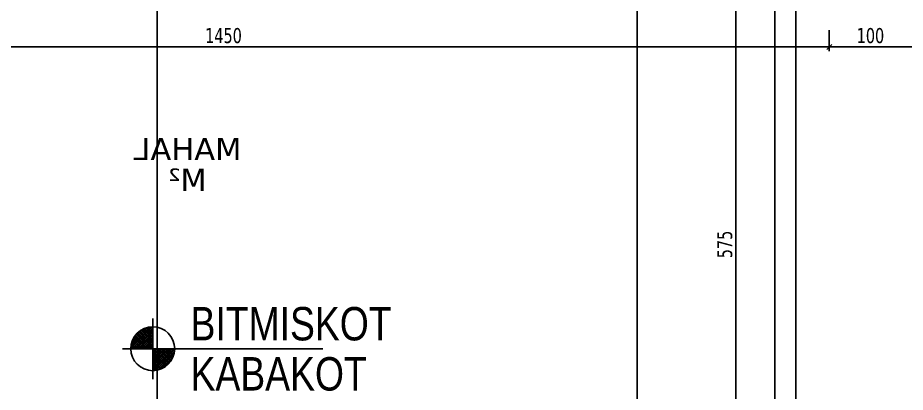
# Model space of a CAD drawing. Header units: millimetres. Extents: x 43168.9 to 43194.6, y -25545.1 to -25543.4.
# Drawn here: x 43170.6365 to 43170.8491, y -25544.4428 to -25544.3532 of the extents above; entities that cross this region are included whole.
import ezdxf
from ezdxf.enums import TextEntityAlignment as Align

# ---------------------------------------------------------------- set-up
doc = ezdxf.new("R2010")
doc.units = ezdxf.units.MM
doc.header["$LTSCALE"] = 200
doc.linetypes.add('DASHDOT2', pattern=[0.5, 0.25, -0.125, 0, -0.125])
doc.layers.add('aks_sgh', color=5, linetype='DASHDOT2')
doc.layers.add('olcuic_sgh', color=183, linetype='Continuous')
doc.styles.add('dim', font='VERDANA.TTF', dxfattribs={"width": 0.7})
doc.styles.add('text1', font='VERDANA.TTF')
doc.styles.add('text2', font='arial.ttf')

msp = doc.modelspace()

# ---------------------------------------------------------------- linework, layer by layer
at = {"color": 0, "linetype": 'ByBlock', "lineweight": -2}
for p, q in [((43170.83028, -25544.36075), (43170.83148, -25544.35955)), ((43170.83148, -25544.35955), (43170.83028, -25544.36075))]:
    msp.add_line(p, q, dxfattribs=at)
at = {"color": 0}
for p, q in [((43170.6688, -25544.42518), (43170.6688, -25544.43968)), ((43170.66155, -25544.43243), (43170.70955, -25544.43243))]:
    msp.add_line(p, q, dxfattribs=at)
for p, q in [((43170.66356, -25544.43228), (43170.66866, -25544.42719)), ((43170.6636, -25544.4318), (43170.66817, -25544.42723)), ((43170.66371, -25544.43124), (43170.66763, -25544.42731)), ((43170.6688, -25544.42901), (43170.66722, -25544.42743)), ((43170.6688, -25544.42856), (43170.66757, -25544.42733)), ((43170.6688, -25544.42811), (43170.66795, -25544.42726)), ((43170.6688, -25544.42767), (43170.66834, -25544.4272)), ((43170.6688, -25544.42722), (43170.66877, -25544.42718)), ((43170.66386, -25544.43243), (43170.6688, -25544.42749)), ((43170.66389, -25544.43061), (43170.66699, -25544.4275)), ((43170.6643, -25544.42975), (43170.66612, -25544.42793)), ((43170.66431, -25544.43243), (43170.6688, -25544.42794)), ((43170.66728, -25544.43243), (43170.66441, -25544.42956)), ((43170.66773, -25544.43243), (43170.6646, -25544.4293)), ((43170.66476, -25544.43243), (43170.6688, -25544.42839)), ((43170.66818, -25544.43243), (43170.6648, -25544.42905)), ((43170.66863, -25544.43243), (43170.66501, -25544.42881)), ((43170.66521, -25544.43243), (43170.6688, -25544.42884)), ((43170.6688, -25544.43216), (43170.66524, -25544.42859)), ((43170.6688, -25544.43171), (43170.66548, -25544.42838)), ((43170.66566, -25544.43243), (43170.6688, -25544.42929)), ((43170.6688, -25544.43126), (43170.66573, -25544.42819)), ((43170.6688, -25544.43081), (43170.666, -25544.42801)), ((43170.6688, -25544.43036), (43170.66627, -25544.42783)), ((43170.6688, -25544.42991), (43170.66658, -25544.42769)), ((43170.6688, -25544.42946), (43170.66689, -25544.42755)), ((43170.66459, -25544.43243), (43170.66365, -25544.43149)), ((43170.66504, -25544.43243), (43170.66373, -25544.43113)), ((43170.66549, -25544.43243), (43170.66382, -25544.43077)), ((43170.66593, -25544.43243), (43170.66396, -25544.43045)), ((43170.66638, -25544.43243), (43170.66409, -25544.43014)), ((43170.66683, -25544.43243), (43170.66424, -25544.42984)), ((43170.66611, -25544.43243), (43170.6688, -25544.42974)), ((43170.66656, -25544.43243), (43170.6688, -25544.43019)), ((43170.66701, -25544.43243), (43170.6688, -25544.43064)), ((43170.66745, -25544.43243), (43170.6688, -25544.43108)), ((43170.6679, -25544.43243), (43170.6688, -25544.43153)), ((43170.66369, -25544.43243), (43170.66356, -25544.4323)), ((43170.66414, -25544.43243), (43170.66359, -25544.43189)), ((43170.66835, -25544.43243), (43170.6688, -25544.43198)), ((43170.6688, -25544.43288), (43170.66925, -25544.43243)), ((43170.6688, -25544.43333), (43170.6697, -25544.43243)), ((43170.6688, -25544.43378), (43170.67015, -25544.43243)), ((43170.6688, -25544.43423), (43170.6706, -25544.43243)), ((43170.6688, -25544.43468), (43170.67105, -25544.43243)), ((43170.6688, -25544.43513), (43170.6715, -25544.43243)), ((43170.6688, -25544.43557), (43170.67194, -25544.43243)), ((43170.6688, -25544.43602), (43170.67239, -25544.43243)), ((43170.6688, -25544.43647), (43170.67284, -25544.43243)), ((43170.6688, -25544.43692), (43170.67329, -25544.43243)), ((43170.6688, -25544.43737), (43170.67374, -25544.43243)), ((43170.67243, -25544.43623), (43170.6688, -25544.4326)), ((43170.67218, -25544.43643), (43170.6688, -25544.43305)), ((43170.67193, -25544.43663), (43170.6688, -25544.4335)), ((43170.66895, -25544.43767), (43170.67404, -25544.43258)), ((43170.67264, -25544.43599), (43170.66908, -25544.43243)), ((43170.66944, -25544.43763), (43170.67401, -25544.43306)), ((43170.67285, -25544.43576), (43170.66953, -25544.43243)), ((43170.67305, -25544.4355), (43170.66998, -25544.43243)), ((43170.66999, -25544.43752), (43170.67392, -25544.4336)), ((43170.67323, -25544.43523), (43170.67043, -25544.43243)), ((43170.6734, -25544.43496), (43170.67087, -25544.43243)), ((43170.67354, -25544.43465), (43170.67132, -25544.43243)), ((43170.67368, -25544.43434), (43170.67177, -25544.43243)), ((43170.6738, -25544.43401), (43170.67222, -25544.43243)), ((43170.6739, -25544.43366), (43170.67267, -25544.43243)), ((43170.67397, -25544.43328), (43170.67312, -25544.43243)), ((43170.67403, -25544.43289), (43170.67357, -25544.43243)), ((43170.67405, -25544.43246), (43170.67402, -25544.43243)), ((43170.67167, -25544.43682), (43170.6688, -25544.43395)), ((43170.67139, -25544.43699), (43170.6688, -25544.4344)), ((43170.67109, -25544.43714), (43170.6688, -25544.43485)), ((43170.67078, -25544.43728), (43170.6688, -25544.4353)), ((43170.67047, -25544.43741), (43170.6688, -25544.43575)), ((43170.67063, -25544.43734), (43170.67373, -25544.43424)), ((43170.67148, -25544.43693), (43170.6733, -25544.43512)), ((43170.6701, -25544.4375), (43170.6688, -25544.4362)), ((43170.66974, -25544.43759), (43170.6688, -25544.43665)), ((43170.66935, -25544.43764), (43170.6688, -25544.43709)), ((43170.66893, -25544.43767), (43170.6688, -25544.43754))]:
    msp.add_line(p, q)
msp.add_circle((43170.6688, -25544.43243), 0.00525, dxfattribs=at)
at = {"layer": 'aks_sgh'}
for p, q in [((43170.66988, -25543.74092), (43170.66988, -25544.78992)), ((43170.78488, -25543.74092), (43170.78488, -25544.78992)), ((43170.81788, -25543.74092), (43170.81788, -25544.78992)), ((43170.82288, -25543.74092), (43170.82288, -25544.78992))]:
    msp.add_line(p, q, dxfattribs=at)
at = {"layer": 'olcuic_sgh'}
for p, q in [((43170.8085, -25544.34967), (43170.8085, -25544.46517)), ((43170.83088, -25544.35615), (43170.83088, -25544.36115)), ((43170.83088, -25544.35615), (43170.83088, -25544.36115)), ((43170.54063, -25544.36015), (43170.83113, -25544.36015)), ((43170.83063, -25544.36015), (43170.85113, -25544.36015))]:
    msp.add_line(p, q, dxfattribs=at)

# ---------------------------------------------------------------- texts
at = {"color": 7, "style": 'text1', "text_generation_flag": 4}
for tag, text, height, p in [('MAHAL', '', 0.00533, (43170.67711, -25544.3846)), ('M²', 'm²', 0.005333, (43170.67711, -25544.39191))]:
    msp.add_attdef(tag, text=text, height=height, rotation=180, dxfattribs=at).set_placement(p, align=Align.MIDDLE)
at = {"color": 0, "style": 'text2', "width": 0.8}
for tag, p, s in [('BITMISKOT', (43170.67785, -25544.43043), '+0,10'), ('KABAKOT', (43170.67785, -25544.44243), '±0,00')]:
    msp.add_attdef(tag, p, s, height=0.008, dxfattribs=at)
at = {"layer": 'olcuic_sgh', "color": 2, "style": 'dim', "width": 0.7}
for s, p in [('1450', (43170.68135, -25544.35924)), ('100', (43170.83745, -25544.35924))]:
    msp.add_text(s, height=0.0036, dxfattribs=at).set_placement(p)
msp.add_text('575', height=0.0036, rotation=90, dxfattribs=at).set_placement((43170.80763, -25544.41076))

doc.saveas('drawing.dxf')
